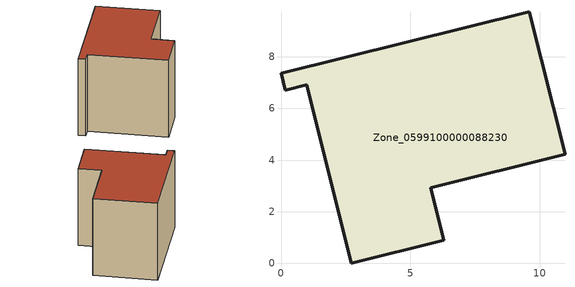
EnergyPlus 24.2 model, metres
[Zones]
Zone_0599100000088230
 floor ground (C_G): 2.71,0 0.99,6.91 0.16,6.7 0,7.35 9.6,9.74 10.98,4.23 5.79,2.93 6.3,0.9 z0
 wall outside (C_F): 10.98,4.23 9.6,9.74 0,7.35 0.16,6.7 0.99,6.91 2.71,0 6.3,0.9 5.79,2.93 10.98,4.23 z0:7.48
 roof outside (C_R): 0.99,6.91 2.71,0 6.3,0.9 5.79,2.93 10.98,4.23 9.6,9.74 0,7.35 0.16,6.7 z7.48
[BUILDING]
Pand.0599100000088230: North Axis=0; Terrain=City; Loads Convergence Tolerance Value=0.04; Temperature Convergence Tolerance Value=0.4; Solar Distribution=FullExterior; Maximum Number of Warmup Days=25; Minimum Number of Warmup Days=1
[Site:Location]
Rotterdam.The.Hague.AP_ZH_NLD Design_Conditions: Latitude=51.96; Longitude=4.45; Time Zone=1; Elevation=-4.5
[SITE:GROUNDTEMPERATURE:BUILDINGSURFACE]
18, 18, 18, 18, 18, 18, 18, 18, 18, 18, 18, 18
[MATERIAL] Thermal Absorptance=0.9; Solar Absorptance=0.7; Visible Absorptance=0.7
Name | Roughness | Thickness | Conductivity | Density | Specific Heat
G.TC.1975-1991 | MediumSmooth | 0.15 | 0.288461 | 540 | 1210
F.TC.1975-1991 | Rough | 0.3 | 0.230769 | 1920 | 840
R.TC.1975-1991 | MediumRough | 0.2 | 0.153846 | 1500 | 1000
[CONSTRUCTION]
C_G: G.TC.1975-1991
C_F: F.TC.1975-1991
C_R: R.TC.1975-1991
[ZONE]
Zone_0599100000088230: Type=1; Multiplier=1; Ceiling Height=Autocalculate; Volume=Autocalculate; Floor Area=autocalculate; Part of Total Floor Area=Yes
[ZONEINFILTRATION:DESIGNFLOWRATE]
Infil_Zone_0599100000088230: Zone or ZoneList or Space or SpaceList=Zone_0599100000088230; Schedule=AlwaysOn; Design Flow Rate Calculation Method=Flow/Area; Flow Rate per Floor Area=0.003; Constant Term Coefficient=1; Temperature Term Coefficient=0; Velocity Term Coefficient=0; Velocity Squared Term Coefficient=0
[HVACTEMPLATE:ZONE:IDEALLOADSAIRSYSTEM]
Zone_0599100000088230: Maximum Heating Supply Air Temperature=50; Minimum Cooling Supply Air Temperature=13; Maximum Heating Supply Air Humidity Ratio=0.0156; Minimum Cooling Supply Air Humidity Ratio=0.0077; Heating Limit=NoLimit; Cooling Limit=NoLimit; Dehumidification Control Type=ConstantSensibleHeatRatio; Cooling Sensible Heat Ratio=0.7; Dehumidification Setpoint=60; Humidification Control Type=None; Humidification Setpoint=30; Outdoor Air Method=None; Outdoor Air Flow Rate per Person=0.00944; Outdoor Air Flow Rate per Zone Floor Area=0; Outdoor Air Flow Rate per Zone=0; Demand Controlled Ventilation Type=None; Outdoor Air Economizer Type=NoEconomizer; Heat Recovery Type=None; Sensible Heat Recovery Effectiveness=0.7; Latent Heat Recovery Effectiveness=0.65
[ZONECONTROL:THERMOSTAT]
ThermostatControl_Zone_0599100000088230: Zone or ZoneList=Zone_0599100000088230; Control Type Schedule=DualSetpointControlType; Control 1=Thermostat_Zone_0599100000088230; Temperature Difference Between Cutout And Setpoint=0
[THERMOSTATSETPOINT:DUALSETPOINT]
Thermostat_Zone_0599100000088230: Heating Setpoint Temperature Schedule=HeatingSetpoint_Zone_0599100000088230; Cooling Setpoint Temperature Schedule=CoolingSetpoint_Zone_0599100000088230
[SCHEDULE:COMPACT]
HeatingSetpoint_Zone_0599100000088230: Through: 12/31, For: AllDays, Until: 24:00, 21
CoolingSetpoint_Zone_0599100000088230: Through: 12/31, For: AllDays, Until: 24:00, 24
DualSetpointControlType: Through: 12/31, For: AllDays, Until: 24:00, 4
AlwaysOn: Through: 12/31, For: AllDays, Until: 24:00, 1
